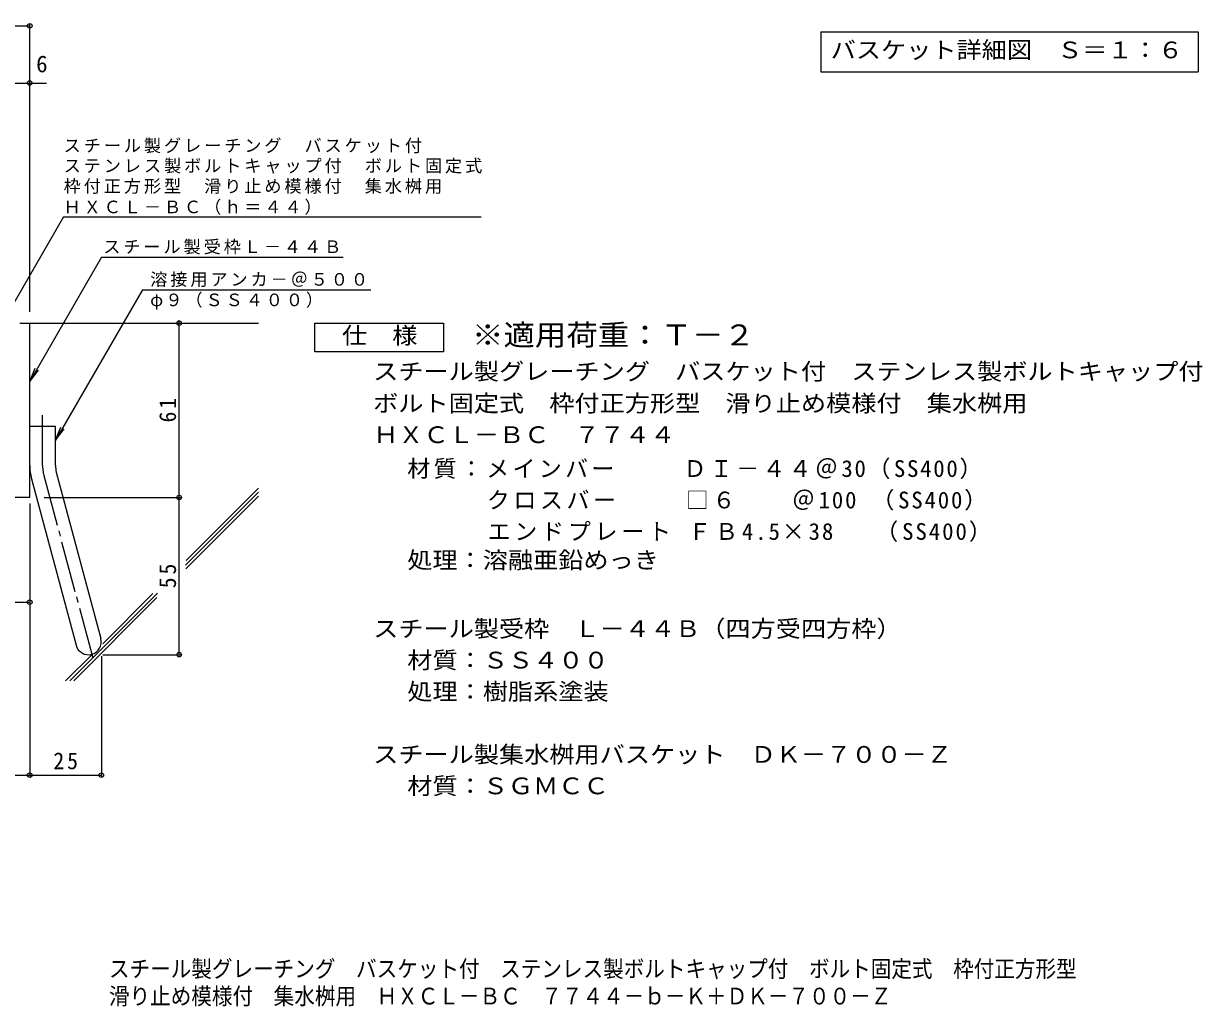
# Model space of a CAD drawing. Units: millimetres at full size, sheet at 1:6, with parts at other scales. Extents: x -1626 to 1623, y -1182 to 1151.
# Drawn here: x -396 to 841, y -1182 to -150 of the extents above; entities that cross this region are included whole.
import ezdxf
from ezdxf.enums import TextEntityAlignment as Align

# ---------------------------------------------------------------- set-up
doc = ezdxf.new("R2010")
doc.units = ezdxf.units.MM
doc.header["$LTSCALE"] = 6
doc.header["$PDMODE"] = 32
doc.header["$PDSIZE"] = 4.8
doc.linetypes.add('CHAIN2', pattern=[12, 9, -1, 1, -1])
for name, color, linetype, lineweight in [('6-5', 7, 'Continuous', 9), ('D-1', 2, 'Continuous', 9), ('D-4', 7, 'Continuous', 9), ('D-5', 7, 'Continuous', 9), ('D-6', 6, 'Continuous', 5)]:
    doc.layers.add(name, color=color, linetype=linetype, lineweight=lineweight)
doc.layers.add('F-0_F-0ﾚｲﾔ', color=2, linetype='Continuous')
doc.layers.add('F-F_F-Fﾚｲﾔ', color=2, linetype='Continuous')
doc.styles.add('ＭＳ ゴシック', font='')
doc.styles.get('ＭＳ ゴシック').set_extended_font_data('MS Gothic')

msp = doc.modelspace()

# ---------------------------------------------------------------- linework, layer by layer
at = {"layer": '6-5'}
for p, q in [((440.896, -159), (440.896, -201)), ((440.896, -159), (836.896, -159)), ((836.896, -159), (836.896, -201)), ((440.896, -201), (836.896, -201))]:
    msp.add_line(p, q, dxfattribs=at)
at = {"layer": 'D-1'}
for p, q in [((-399.635, -464.678), (-389.135, -464.678)), ((-389.135, -647.678), (-389.135, -464.678)), ((-389.135, -572.678), (-362.135, -572.678)), ((-362.135, -614.123), (-362.135, -572.678)), ((-387.295, -628.099), (-340.518, -802.672)), ((-361.215, -621.111), (-314.438, -795.684)), ((-389.135, -647.678), (-569.135, -647.678))]:
    msp.add_line(p, q, dxfattribs=at)
at = {"layer": 'D-1', "linetype": 'CHAIN2'}
for p, q in [((-375.635, -614.123), (-375.635, -561.263)), ((-374.255, -624.605), (-321.871, -820.105))]:
    msp.add_line(p, q, dxfattribs=at)
at = {"layer": 'D-1'}
for centre, radius, start, end in [((-335.134, -614.123), 54, 180, 195), ((-335.134, -614.123), 27, 180, 195.00002), ((-327.478, -799.178), 13.5, 195.00014, 14.99991)]:
    msp.add_arc(centre, radius, start, end, dxfattribs=at)
at = {"layer": 'D-1', "linetype": 'CHAIN2'}
msp.add_arc((-335.135, -614.123), 40.5, 180, 194.99995, dxfattribs=at)
at = {"layer": 'D-4'}
for p, q in [((-831.736, -152.678), (-389.134, -152.678)), ((-389.134, -452.678), (-389.134, -150.877)), ((-831.736, -212.678), (-371.515, -212.678)), ((-232.368, -812.677), (-232.368, -461.678)), ((-389.134, -653.941), (-389.134, -940.933)), ((-374.135, -647.678), (-230.568, -647.678)), ((-504.634, -757.586), (-389.134, -757.586)), ((-313.978, -814.178), (-313.978, -940.933)), ((-312.477, -812.677), (-230.568, -812.677)), ((-569.135, -939.133), (-313.978, -939.133))]:
    msp.add_line(p, q, dxfattribs=at)
for p in [(-389.134, -152.678), (-389.134, -212.678), (-232.368, -464.678), (-232.368, -647.678), (-389.134, -757.586), (-232.368, -812.677), (-389.134, -939.133), (-313.978, -939.133)]:
    msp.add_point(p, dxfattribs=at)
at = {"layer": 'D-5'}
for p, q in [((-353.546, -353.175), (-419.134, -466.778)), ((-353.546, -353.175), (84.454, -353.175)), ((-313.841, -395.418), (-389.135, -525.831)), ((-313.841, -395.418), (-60.152, -395.418)), ((-270.908, -429.669), (-362.135, -587.679)), ((-270.908, -429.669), (-31.201, -429.669)), ((-389.135, -525.831), (-383.395, -511.972)), ((-389.135, -525.831), (-380.004, -513.93)), ((-362.135, -587.679), (-356.394, -573.82)), ((-362.135, -587.679), (-353.003, -575.778))]:
    msp.add_line(p, q, dxfattribs=at)
at = {"layer": 'D-5', "color": 2}
msp.add_lwpolyline([(-89.994, -494.678), (-89.994, -464.678), (45.006, -464.678), (45.006, -494.678)], close=True, dxfattribs=at)
at = {"layer": 'D-6'}
for p, q in [((-389.134, -464.678), (-149.134, -464.678)), ((-225.67, -718.586), (-149.134, -642.05)), ((-225.139, -713.814), (-149.134, -637.81)), ((-225.477, -722.637), (-149.134, -646.294)), ((-347.212, -840.128), (-255.083, -747.999)), ((-342.969, -840.128), (-255.613, -752.772)), ((-312.563, -801.238), (-259.928, -748.603)), ((-351.453, -840.128), (-323.359, -812.034))]:
    msp.add_line(p, q, dxfattribs=at)

# ---------------------------------------------------------------- texts
at = {"layer": '6-5', "color": 2, "style": 'ＭＳ ゴシック', "width": 1.1}
msp.add_text('バスケット詳細図\u3000Ｓ＝１：６', height=17.6, dxfattribs=at).set_placement((451.396, -192), align=Align.BOTTOM_LEFT)
at = {"layer": 'D-4', "color": 2, "style": 'ＭＳ ゴシック'}
msp.add_text('6', height=17.6, dxfattribs=at).set_placement((-382.386, -206.677), align=Align.BOTTOM_LEFT)
at = {"layer": 'D-4', "color": 2, "char_height": 17.6, "attachment_point": 7, "rotation": 90, "style": 'ＭＳ ゴシック'}
for s, insert in [('\\T1.27;\\W0.95;61', (-235.369, -568.928)), ('\\T1.27;\\W0.95;55', (-235.369, -742.927))]:
    msp.add_mtext(s, dxfattribs=dict(at, insert=insert))
at = {"layer": 'D-4', "color": 2, "insert": (-364.306, -933.133), "char_height": 17.6, "attachment_point": 7, "style": 'ＭＳ ゴシック'}
msp.add_mtext('\\T1.27;\\W0.95;25', dxfattribs=at)
at = {"layer": 'D-5', "color": 2, "style": 'ＭＳ ゴシック', "width": 1.1}
for s, p in [('仕\u3000様', (-61.494, -491.677)), ('スチール製グレーチング\u3000バスケット付\u3000ステンレス製ボルトキャップ付', (-28.74, -529.43)), ('ボルト固定式\u3000枠付正方形型\u3000滑り止め模様付\u3000集水桝用', (-28.74, -562.882)), ('ＨＸＣＬ－ＢＣ\u3000７７４４', (-28.74, -595.882)), ('処理：溶融亜鉛めっき', (7.087, -727.43)), ('スチール製受枠\u3000Ｌ－４４Ｂ（四方受四方枠）', (-28.741, -799.43)), ('材質：ＳＳ４００', (7.087, -832.43)), ('処理：樹脂系塗装', (7.087, -865.43)), ('スチール製集水桝用バスケット\u3000ＤＫ－７００－Ｚ', (-28.74, -931.43)), ('材質：ＳＧＭＣＣ', (7.087, -964.43))]:
    msp.add_text(s, height=17.6, dxfattribs=at).set_placement(p, align=Align.BOTTOM_LEFT)
at = {"layer": 'D-5', "color": 3, "style": 'ＭＳ ゴシック', "width": 1.1}
msp.add_text('※適用荷重：Ｔ－２', height=21.99, dxfattribs=at).set_placement((75.006, -494.678), align=Align.BOTTOM_LEFT)
at = {"layer": 'D-5', "char_height": 13.2, "attachment_point": 7, "style": 'ＭＳ ゴシック'}
for s, insert in [('\\T1.17;スチール製グレーチング\u3000バスケット付', (-353.546, -286.387)), ('\\T1.17;ステンレス製ボルトキャップ付\u3000ボルト固定式', (-353.546, -307.733)), ('\\T1.17;枠付正方形型\u3000滑り止め模様付\u3000集水桝用', (-353.546, -329.08)), ('\\T1.17;ＨＸＣＬ－ＢＣ（ｈ＝４４）', (-353.546, -351.063)), ('\\T1.17;スチール製受枠Ｌ－４４Ｂ', (-311.971, -392.563)), ('\\T1.17;溶接用アンカ－＠５００', (-262.722, -426.874)), ('\\T1.17;φ９（ＳＳ４００）', (-262.722, -450.465))]:
    msp.add_mtext(s, dxfattribs=dict(at, insert=insert))
at = {"layer": 'D-5', "color": 2, "char_height": 17.6, "attachment_point": 7, "style": 'ＭＳ ゴシック'}
for s, insert in [('\\T1.15;材質：メインバー\u3000\u3000\\~ＤＩ－４４＠30（SS400）', (7.087, -628.43)), ('\\T1.16;\u3000\u3000\u3000クロスバー\u3000\u3000\\~□６\u3000\u3000＠100\\~（SS400）', (7.087, -661.43)), ('\\T1.17;\u3000\u3000\u3000エンドプレート\\~ＦＢ4.5×38\\~\\~\\~（SS400）', (7.087, -694.43))]:
    msp.add_mtext(s, dxfattribs=dict(at, insert=insert))
at = {"layer": 'F-0_F-0ﾚｲﾔ', "style": 'ＭＳ ゴシック', "width": 0.9}
msp.add_text('滑り止め模様付\u3000集水桝用\u3000ＨＸＣＬ－ＢＣ\u3000７７４４－ｂ－Ｋ＋ＤＫ－７００－Ｚ', height=17.6, dxfattribs=at).set_placement((-305.968, -1185.058), align=Align.BOTTOM_LEFT)
at = {"layer": 'F-F_F-Fﾚｲﾔ', "style": 'ＭＳ ゴシック', "width": 0.9}
msp.add_text('スチール製グレーチング\u3000バスケット付\u3000ステンレス製ボルトキャップ付\u3000ボルト固定式\u3000枠付正方形型', height=17.6, dxfattribs=at).set_placement((-305.968, -1156.383), align=Align.BOTTOM_LEFT)

doc.saveas('drawing.dxf')
